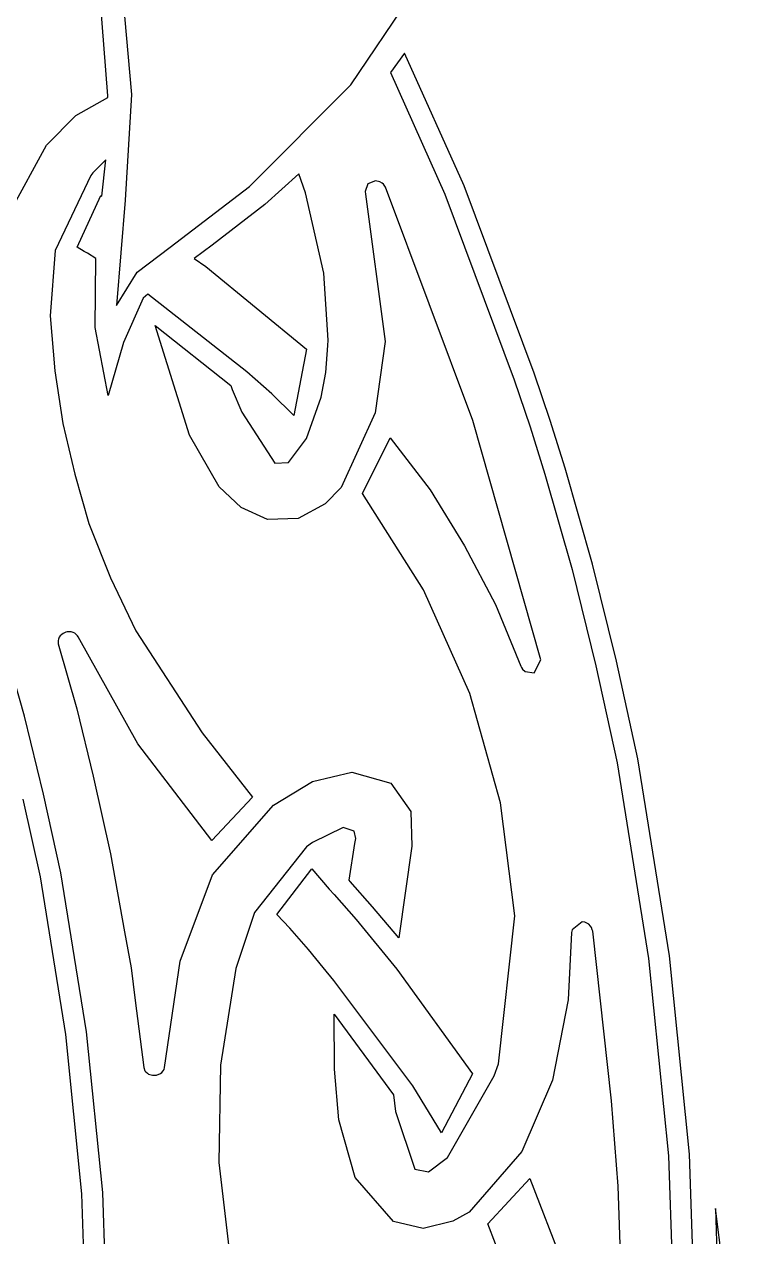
# Model space of a CAD drawing. Extents: x 0 to 103, y 0 to 357.
# Drawn here: x 81.27 to 91.2, y 198.02 to 214.95 of the extents above; entities that cross this region are included whole.
import ezdxf

# ---------------------------------------------------------------- set-up
doc = ezdxf.new("R2010")
doc.units = 0

msp = doc.modelspace()

# ---------------------------------------------------------------- linework, layer by layer
at = {"layer": 'Layer 1'}
for p, q in [((82.583881, 216.045803), (82.765358, 213.968633)), ((82.436676, 213.95372), (82.297502, 215.703029)), ((85.826299, 214.106334), (86.949755, 215.765953)), ((86.577815, 214.54929), (86.379294, 214.275921)), ((87.410776, 212.693), (86.577815, 214.54929)), ((86.379294, 214.275921), (87.137246, 212.579641)), ((82.436997, 213.92786), (82.436676, 213.95372)), ((82.765358, 213.968633), (82.677682, 212.49371)), ((84.412325, 212.686063), (85.826299, 214.106334)), ((81.986466, 213.677298), (82.436997, 213.92786)), ((81.577052, 213.262666), (81.986466, 213.677298)), ((81.070627, 212.334218), (81.577052, 213.262666)), ((82.409315, 213.057706), (82.227818, 212.874764)), ((82.353903, 212.552122), (82.409315, 213.057706)), ((82.197462, 212.837228), (81.698265, 211.790078)), ((82.227818, 212.874764), (82.197462, 212.837228)), ((85.10028, 212.860481), (84.624852, 212.434727)), ((85.195671, 212.595302), (85.10028, 212.860481)), ((86.17111, 212.764956), (86.065249, 212.724593)), ((86.233913, 212.752628), (86.17111, 212.764956)), ((83.303425, 211.839532), (84.412325, 212.686063)), ((85.448804, 211.475922), (85.195671, 212.595302)), ((86.065249, 212.724593), (86.029435, 212.617108)), ((86.029435, 212.617108), (86.032489, 212.580326)), ((86.265392, 212.732955), (86.233913, 212.752628)), ((86.282579, 212.718378), (86.265392, 212.732955)), ((86.301691, 212.691716), (86.282579, 212.718378)), ((86.312134, 212.676857), (86.301691, 212.691716)), ((87.531557, 209.421242), (86.312134, 212.676857)), ((88.38797, 210.08125), (87.410776, 212.693)), ((82.006327, 211.837135), (82.338804, 212.562321)), ((82.338804, 212.562321), (82.353903, 212.552122)), ((82.677682, 212.49371), (82.555915, 211.025643)), ((84.624852, 212.434727), (83.892116, 211.868711)), ((86.032489, 212.580326), (86.308107, 210.520416)), ((87.137246, 212.579641), (88.107525, 209.986081)), ((81.698265, 211.790078), (81.62936, 210.881388)), ((82.103824, 211.776342), (82.006327, 211.837135)), ((82.153291, 211.756346), (82.103824, 211.776342)), ((82.26765, 211.679771), (82.153291, 211.756346)), ((82.845828, 211.49181), (83.303425, 211.839532)), ((83.892116, 211.868711), (83.639948, 211.68039)), ((82.26075, 210.716382), (82.26765, 211.679771)), ((83.639948, 211.68039), (83.801049, 211.567958)), ((82.555915, 211.025643), (82.845828, 211.49181)), ((83.801049, 211.567958), (85.206929, 210.413948)), ((85.509516, 210.542495), (85.448804, 211.475922)), ((82.930025, 211.125362), (82.654576, 210.508952)), ((82.99604, 211.185029), (82.930025, 211.125362)), ((84.37718, 210.096449), (82.99604, 211.185029)), ((81.62936, 210.881388), (81.696498, 210.114681)), ((83.573283, 209.215484), (83.094321, 210.747564)), ((83.094321, 210.747564), (84.150541, 209.907256)), ((82.440635, 209.769911), (82.26075, 210.716382)), ((82.654576, 210.508952), (82.440635, 209.769911)), ((85.206929, 210.413948), (85.031373, 209.48791)), ((85.479642, 210.091041), (85.506787, 210.466202)), ((85.506787, 210.466202), (85.509516, 210.542495)), ((86.308107, 210.520416), (86.167086, 209.524028)), ((81.696498, 210.114681), (81.808286, 209.377689)), ((84.725882, 209.791598), (84.37718, 210.096449)), ((85.413306, 209.745754), (85.479642, 210.091041)), ((88.610908, 209.420551), (88.38797, 210.08125)), ((84.150541, 209.907256), (84.171425, 209.852725)), ((88.107525, 209.986081), (88.328855, 209.33)), ((84.171425, 209.852725), (84.303934, 209.533981)), ((85.031373, 209.48791), (84.725882, 209.791598)), ((85.207566, 209.167213), (85.413306, 209.745754)), ((81.808286, 209.377689), (81.973722, 208.670723)), ((84.303934, 209.533981), (84.767153, 208.823089)), ((86.167086, 209.524028), (85.690374, 208.482028)), ((88.478854, 206.076297), (87.531557, 209.421242)), ((88.819549, 208.755354), (88.610908, 209.420551)), ((83.991186, 208.493682), (83.573283, 209.215484)), ((88.328855, 209.33), (88.536212, 208.669541)), ((84.958288, 208.832086), (85.207566, 209.167213)), ((85.989288, 208.398177), (86.37493, 209.179057)), ((86.37493, 209.179057), (86.933236, 208.453148)), ((84.767153, 208.823089), (84.958288, 208.832086)), ((89.200693, 207.413674), (88.819549, 208.755354)), ((81.973722, 208.670723), (82.171119, 207.982118)), ((88.536212, 208.669541), (88.914624, 207.337261)), ((84.294227, 208.205597), (83.991186, 208.493682)), ((85.690374, 208.482028), (85.468079, 208.255438)), ((86.843518, 207.054407), (85.989288, 208.398177)), ((86.933236, 208.453148), (87.412356, 207.671585)), ((84.664833, 208.038644), (84.294227, 208.205597)), ((85.468079, 208.255438), (85.091896, 208.052781)), ((85.091896, 208.052781), (84.664833, 208.038644)), ((82.171119, 207.982118), (82.474685, 207.22304)), ((87.412356, 207.671585), (87.846185, 206.850833)), ((89.533814, 206.059874), (89.200693, 207.413674)), ((82.474685, 207.22304), (82.82676, 206.482075)), ((88.914624, 207.337261), (89.245495, 205.992901)), ((87.488426, 205.607806), (86.843518, 207.054407)), ((87.846185, 206.850833), (88.198579, 205.988038)), ((81.270821, 205.29374), (80.963882, 206.37497)), ((81.745981, 206.365146), (81.740362, 206.348523)), ((81.740362, 206.348523), (81.742448, 206.299936)), ((81.757869, 206.394539), (81.745981, 206.365146)), ((81.771201, 206.410883), (81.757869, 206.394539)), ((81.792401, 206.433289), (81.771201, 206.410883)), ((81.812639, 206.446056), (81.792401, 206.433289)), ((81.849893, 206.464488), (81.812639, 206.446056)), ((81.869169, 206.466817), (81.849893, 206.464488)), ((81.898401, 206.47011), (81.869169, 206.466817)), ((81.925212, 206.466977), (81.898401, 206.47011)), ((81.95123, 206.460633), (81.925212, 206.466977)), ((81.974039, 206.448466), (81.95123, 206.460633)), ((81.994438, 206.433489), (81.974039, 206.448466)), ((82.010339, 206.41309), (81.994438, 206.433489)), ((82.020781, 206.399357), (82.010339, 206.41309)), ((82.852458, 204.907307), (82.020781, 206.399357)), ((82.82676, 206.482075), (83.750148, 205.057485)), ((81.742448, 206.299936), (82.000721, 205.39233)), ((88.388588, 205.898534), (88.478854, 206.076297)), ((89.245495, 205.992901), (89.542638, 204.640741)), ((89.833204, 204.698204), (89.533814, 206.059874)), ((88.198579, 205.988038), (88.209659, 205.969728)), ((88.209659, 205.969728), (88.223313, 205.947079)), ((88.223313, 205.947079), (88.259291, 205.915279)), ((88.259291, 205.915279), (88.388588, 205.898534)), ((87.915288, 204.082568), (87.488426, 205.607806)), ((82.000721, 205.39233), (82.22896, 204.452598)), ((81.538571, 204.20235), (81.270821, 205.29374)), ((83.750148, 205.057485), (84.452525, 204.162528)), ((83.885708, 203.556397), (82.852458, 204.907307)), ((89.542638, 204.640741), (89.983853, 201.908401)), ((90.277472, 201.946714), (89.833204, 204.698204)), ((85.293543, 204.378474), (85.842218, 204.510081)), ((85.842218, 204.510081), (86.385743, 204.3586)), ((82.22896, 204.452598), (82.474061, 203.371328)), ((84.746001, 204.047402), (85.293543, 204.378474)), ((86.385743, 204.3586), (86.666392, 203.963147)), ((81.250098, 204.135329), (81.490551, 203.047349)), ((81.78094, 203.10485), (81.538571, 204.20235)), ((84.452525, 204.162528), (83.885708, 203.556397)), ((83.895372, 203.07899), (84.746001, 204.047402)), ((86.666392, 203.963147), (86.679993, 203.478417)), ((88.115378, 202.502887), (87.915288, 204.082568)), ((85.71932, 203.738012), (85.293362, 203.528488)), ((85.873834, 203.684729), (85.71932, 203.738012)), ((85.896976, 203.584221), (85.873834, 203.684729)), ((85.210324, 203.465849), (84.483532, 202.5529)), ((85.293362, 203.528488), (85.210324, 203.465849)), ((85.804139, 203.001985), (85.885092, 203.512748)), ((85.885092, 203.512748), (85.896976, 203.584221)), ((86.679993, 203.478417), (86.495928, 202.198497)), ((82.474061, 203.371328), (82.668408, 202.279408)), ((84.794128, 202.523913), (85.281441, 203.159234)), ((85.281441, 203.159234), (85.526542, 202.877469)), ((81.490551, 203.047349), (81.844551, 200.846329)), ((82.138154, 200.88464), (81.78094, 203.10485)), ((83.445001, 201.871282), (83.895372, 203.07899)), ((85.820201, 202.984157), (85.804139, 203.001985)), ((86.130363, 202.630999), (85.820201, 202.984157)), ((85.526542, 202.877469), (85.592717, 202.803264)), ((85.592717, 202.803264), (85.900458, 202.453963)), ((86.495928, 202.198497), (86.130363, 202.630999)), ((84.483532, 202.5529), (84.222048, 201.76913)), ((84.974663, 202.334223), (84.794128, 202.523913)), ((85.900458, 202.453963), (86.467919, 201.75865)), ((87.887625, 200.438997), (88.115378, 202.502887)), ((82.668408, 202.279408), (82.758835, 201.777118)), ((85.237753, 202.032666), (84.974663, 202.334223)), ((88.908508, 202.271037), (88.861286, 201.334037)), ((88.916218, 202.307497), (88.908508, 202.271037)), ((89.057721, 202.421455), (88.916218, 202.307497)), ((89.094021, 202.414146), (89.057721, 202.421455)), ((89.150397, 202.385878), (89.094021, 202.414146)), ((89.174649, 202.358452), (89.150397, 202.385878)), ((89.186697, 202.339941), (89.174649, 202.358452)), ((89.197297, 202.308863), (89.186697, 202.339941)), ((89.202919, 202.291997), (89.197297, 202.308863)), ((89.467925, 199.920247), (89.202919, 202.291997)), ((85.4427, 201.7817), (85.237753, 202.032666)), ((90.555978, 199.174995), (90.277472, 201.946714)), ((82.758835, 201.777118), (82.817622, 201.323534)), ((83.227366, 200.384852), (83.445001, 201.871282)), ((84.222048, 201.76913), (84.009406, 200.421201)), ((85.587727, 201.603335), (85.4427, 201.7817)), ((89.983853, 201.908401), (90.260434, 199.1558)), ((86.691497, 200.132365), (85.587727, 201.603335)), ((86.467919, 201.75865), (87.527509, 200.29744)), ((82.817622, 201.323534), (82.936638, 200.386656)), ((88.861286, 201.334037), (88.642846, 200.211847)), ((85.599152, 200.364757), (85.593208, 201.130256)), ((85.593208, 201.130256), (86.421671, 200.006416)), ((81.844551, 200.846329), (82.069456, 198.62368)), ((82.364984, 198.642871), (82.138154, 200.88464)), ((84.009406, 200.421201), (83.982944, 199.063175)), ((87.829961, 200.269184), (87.887625, 200.438997)), ((82.936638, 200.386656), (82.953503, 200.341644)), ((82.953503, 200.341644), (82.964747, 200.328662)), ((82.964747, 200.328662), (82.987392, 200.306014)), ((82.987392, 200.306014), (83.005381, 200.296057)), ((83.005381, 200.296057), (83.05694, 200.279434)), ((83.05694, 200.279434), (83.117011, 200.281692)), ((83.117011, 200.281692), (83.16905, 200.302576)), ((83.16905, 200.302576), (83.190254, 200.318477)), ((83.190254, 200.318477), (83.207277, 200.338393)), ((83.207277, 200.338393), (83.219977, 200.359636)), ((83.219977, 200.359636), (83.227366, 200.384852)), ((85.66115, 199.656594), (85.599152, 200.364757)), ((87.527509, 200.29744), (87.095128, 199.477328)), ((87.177055, 199.128604), (87.829961, 200.269184)), ((87.095128, 199.477328), (86.691497, 200.132365)), ((88.642846, 200.211847), (88.214481, 199.212888)), ((86.421671, 200.006416), (86.448657, 199.774325)), ((89.557711, 198.730557), (89.467925, 199.920247)), ((86.448657, 199.774325), (86.722508, 198.968748)), ((85.887798, 198.851956), (85.66115, 199.656594)), ((83.982944, 199.063175), (84.141726, 197.714205)), ((86.911072, 198.929719), (87.177055, 199.128604)), ((88.214481, 199.212888), (87.480622, 198.369326)), ((90.260434, 199.1558), (90.352628, 196.393951)), ((90.648814, 196.393964), (90.555978, 199.174995)), ((86.722508, 198.968748), (86.911072, 198.929719)), ((86.42103, 198.238824), (85.887798, 198.851956)), ((87.740648, 198.206957), (88.327704, 198.837297)), ((88.327704, 198.837297), (88.788352, 197.644557)), ((89.598828, 197.539097), (89.557711, 198.730557)), ((82.069456, 198.62368), (82.144424, 196.393459)), ((82.440595, 196.393465), (82.364984, 198.642871)), ((91.200014, 196.130883), (90.919415, 198.419193)), ((90.919415, 198.419193), (90.97788, 196.399833)), ((86.836322, 198.141586), (86.42103, 198.238824)), ((87.251099, 198.240994), (86.836322, 198.141586)), ((87.480622, 198.369326), (87.251099, 198.240994)), ((88.00984, 197.504938), (87.740648, 198.206957))]:
    msp.add_line(p, q, dxfattribs=at)

doc.saveas('drawing.dxf')
